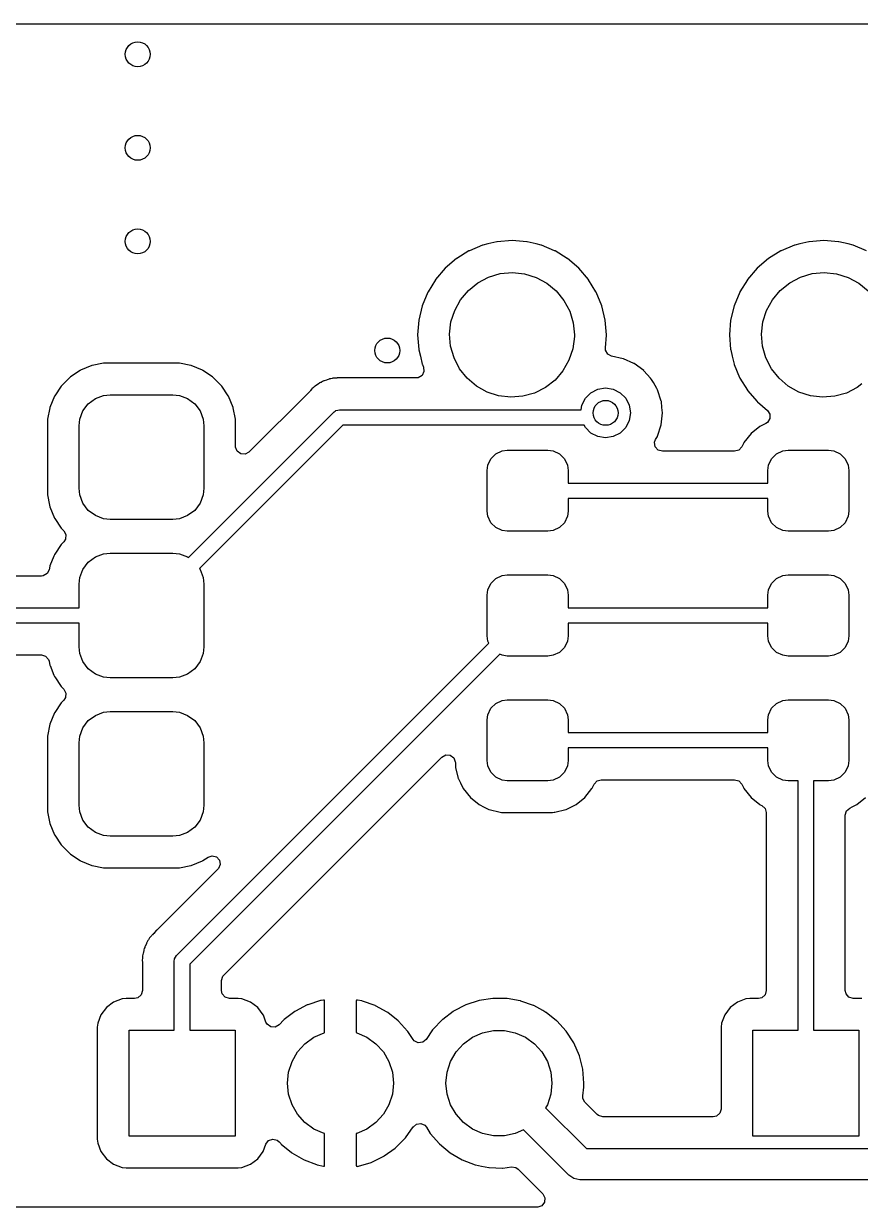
# Model space of a CAD drawing. Extents: x 7.15 to 9, y -4.74 to -4.
# Drawn here: x 7.674 to 8.202, y -4.744 to -3.996 of the extents above; entities that cross this region are included whole.
import ezdxf

# ---------------------------------------------------------------- set-up
doc = ezdxf.new("R2010")
doc.units = 0
doc.header["$MEASUREMENT"] = 0
doc.layers.add('BLACK', color=7, linetype='CONTINUOUS')

msp = doc.modelspace()

# ---------------------------------------------------------------- linework, layer by layer
at = {"layer": 'BLACK', "linetype": 'CONTINUOUS'}
for p, q in [((7.20636, -3.9964), (8.93506, -3.9964)), ((7.95507, -4.13993), (7.94743, -4.14462)), ((7.95524, -4.13983), (7.95507, -4.13993)), ((7.95542, -4.13976), (7.95524, -4.13983)), ((7.96369, -4.13633), (7.95542, -4.13976)), ((7.95542, -4.13976), (7.95542, -4.13976)), ((7.96387, -4.13626), (7.96369, -4.13633)), ((7.96369, -4.13633), (7.96369, -4.13633)), ((7.96703, -4.1355), (7.96387, -4.13626)), ((7.97277, -4.13412), (7.96703, -4.1355)), ((7.97296, -4.13407), (7.97277, -4.13412)), ((7.97277, -4.13412), (7.97277, -4.13412)), ((7.98228, -4.13334), (7.97296, -4.13407)), ((7.9916, -4.13407), (7.98228, -4.13334)), ((7.99179, -4.13412), (7.9916, -4.13407)), ((7.99754, -4.1355), (7.99179, -4.13412)), ((7.99179, -4.13412), (7.99179, -4.13412)), ((8.00069, -4.13626), (7.99754, -4.1355)), ((8.00087, -4.13633), (8.00069, -4.13626)), ((8.00915, -4.13976), (8.00087, -4.13633)), ((8.00087, -4.13633), (8.00087, -4.13633)), ((8.00933, -4.13983), (8.00915, -4.13976)), ((8.00915, -4.13976), (8.00915, -4.13976)), ((8.0095, -4.13993), (8.00933, -4.13983)), ((8.01713, -4.14462), (8.0095, -4.13993)), ((8.15192, -4.13993), (8.14428, -4.14462)), ((8.15209, -4.13983), (8.15192, -4.13993)), ((8.15227, -4.13976), (8.15209, -4.13983)), ((8.16054, -4.13633), (8.15227, -4.13976)), ((8.15227, -4.13976), (8.15227, -4.13976)), ((8.16072, -4.13626), (8.16054, -4.13633)), ((8.16054, -4.13633), (8.16054, -4.13633)), ((8.16388, -4.1355), (8.16072, -4.13626)), ((8.16963, -4.13412), (8.16388, -4.1355)), ((8.16981, -4.13407), (8.16963, -4.13412)), ((8.16963, -4.13412), (8.16963, -4.13412)), ((8.17913, -4.13334), (8.16981, -4.13407)), ((8.18845, -4.13407), (8.17913, -4.13334)), ((8.18864, -4.13412), (8.18845, -4.13407)), ((8.19439, -4.1355), (8.18864, -4.13412)), ((8.18864, -4.13412), (8.18864, -4.13412)), ((8.19754, -4.13626), (8.19439, -4.1355)), ((8.19772, -4.13633), (8.19754, -4.13626)), ((8.206, -4.13976), (8.19772, -4.13633)), ((8.19772, -4.13633), (8.19772, -4.13633)), ((7.94727, -4.14472), (7.94016, -4.15079)), ((7.94743, -4.14462), (7.94727, -4.14472)), ((7.94743, -4.14462), (7.94743, -4.14462)), ((8.0173, -4.14472), (8.01713, -4.14462)), ((8.01713, -4.14462), (8.01713, -4.14462)), ((8.02441, -4.15079), (8.0173, -4.14472)), ((8.14412, -4.14472), (8.13701, -4.15079)), ((8.14428, -4.14462), (8.14412, -4.14472)), ((8.14428, -4.14462), (8.14428, -4.14462)), ((7.94016, -4.15079), (7.93409, -4.1579)), ((7.96754, -4.15641), (7.97491, -4.15424)), ((7.97491, -4.15424), (7.98256, -4.15354)), ((7.98256, -4.15354), (7.9902, -4.15435)), ((7.9902, -4.15435), (7.99754, -4.15662)), ((8.03048, -4.1579), (8.02441, -4.15079)), ((8.13701, -4.15079), (8.13094, -4.1579)), ((8.16439, -4.15641), (8.17176, -4.15424)), ((8.17176, -4.15424), (8.17941, -4.15354)), ((8.17941, -4.15354), (8.18705, -4.15435)), ((8.18705, -4.15435), (8.19439, -4.15662)), ((7.93399, -4.15806), (7.9293, -4.1657)), ((7.93409, -4.1579), (7.93399, -4.15806)), ((7.93399, -4.15806), (7.93399, -4.15806)), ((7.95474, -4.16478), (7.96073, -4.15997)), ((7.96073, -4.15997), (7.96754, -4.15641)), ((7.99754, -4.15662), (8.0043, -4.16027)), ((8.0043, -4.16027), (8.01022, -4.16517)), ((8.03058, -4.15806), (8.03048, -4.1579)), ((8.03526, -4.1657), (8.03058, -4.15806)), ((8.03058, -4.15806), (8.03058, -4.15806)), ((8.13084, -4.15806), (8.12616, -4.1657)), ((8.13094, -4.1579), (8.13084, -4.15806)), ((8.13084, -4.15806), (8.13084, -4.15806)), ((8.15159, -4.16478), (8.15758, -4.15997)), ((8.15758, -4.15997), (8.16439, -4.15641)), ((8.19439, -4.15662), (8.20115, -4.16027)), ((8.20115, -4.16027), (8.20707, -4.16517)), ((7.9292, -4.16587), (7.92563, -4.1745)), ((7.9293, -4.1657), (7.9292, -4.16587)), ((7.9498, -4.17067), (7.95474, -4.16478)), ((8.01022, -4.16517), (8.01508, -4.17113)), ((8.03536, -4.16587), (8.03526, -4.1657)), ((8.03894, -4.1745), (8.03536, -4.16587)), ((8.12605, -4.16587), (8.12248, -4.1745)), ((8.12616, -4.1657), (8.12605, -4.16587)), ((8.14665, -4.17067), (8.15159, -4.16478)), ((7.92563, -4.1745), (7.92344, -4.18359)), ((7.94377, -4.18473), (7.9461, -4.1774)), ((7.9461, -4.1774), (7.9498, -4.17067)), ((8.01508, -4.17113), (8.01868, -4.17791)), ((8.04112, -4.18359), (8.03894, -4.1745)), ((8.12248, -4.1745), (8.12029, -4.18359)), ((8.14062, -4.18473), (8.14295, -4.1774)), ((8.14295, -4.1774), (8.14665, -4.17067)), ((7.92344, -4.18359), (7.92271, -4.19291)), ((7.94292, -4.19236), (7.94377, -4.18473)), ((8.01868, -4.17791), (8.0209, -4.18527)), ((8.04186, -4.19291), (8.04112, -4.18359)), ((8.12029, -4.18359), (8.11956, -4.19291)), ((8.13977, -4.19236), (8.14062, -4.18473)), ((7.94356, -4.20002), (7.94292, -4.19236)), ((8.0209, -4.18527), (8.02165, -4.19291)), ((8.14041, -4.20002), (8.13977, -4.19236)), ((7.92271, -4.19291), (7.92344, -4.20223)), ((7.94568, -4.20741), (7.94356, -4.20002)), ((8.02164, -4.19401), (8.02068, -4.20164)), ((8.02165, -4.19291), (8.02164, -4.19401)), ((8.04121, -4.20112), (8.04184, -4.19311)), ((8.04184, -4.19311), (8.04186, -4.19291)), ((8.11956, -4.19291), (8.12029, -4.20223)), ((8.14253, -4.20741), (8.14041, -4.20002)), ((7.92344, -4.20223), (7.92349, -4.20242)), ((7.92349, -4.20242), (7.92349, -4.20242)), ((7.92349, -4.20242), (7.92444, -4.20636)), ((7.92444, -4.20636), (7.92563, -4.21132)), ((7.94919, -4.21424), (7.94568, -4.20741)), ((8.02068, -4.20164), (8.01825, -4.20893)), ((8.04131, -4.20259), (8.04121, -4.20112)), ((8.04267, -4.20504), (8.04131, -4.20259)), ((8.04512, -4.20636), (8.04267, -4.20504)), ((8.05245, -4.20792), (8.04512, -4.20636)), ((8.12029, -4.20223), (8.12034, -4.20242)), ((8.12034, -4.20242), (8.12034, -4.20242)), ((8.12034, -4.20242), (8.12129, -4.20636)), ((8.12129, -4.20636), (8.12248, -4.21132)), ((8.14604, -4.21424), (8.14253, -4.20741)), ((7.71708, -4.21224), (7.70989, -4.21523)), ((7.71731, -4.21219), (7.71708, -4.21224)), ((7.72453, -4.21074), (7.71731, -4.21219)), ((7.71731, -4.21219), (7.71731, -4.21219)), ((7.72471, -4.2107), (7.72453, -4.21074)), ((7.72453, -4.21074), (7.72453, -4.21074)), ((7.72495, -4.21069), (7.72471, -4.2107)), ((7.7719, -4.21069), (7.72495, -4.21069)), ((7.77214, -4.2107), (7.7719, -4.21069)), ((7.77232, -4.21074), (7.77214, -4.2107)), ((7.77954, -4.21219), (7.77232, -4.21074)), ((7.77232, -4.21074), (7.77232, -4.21074)), ((7.77977, -4.21224), (7.77954, -4.21219)), ((7.77954, -4.21219), (7.77954, -4.21219)), ((7.78696, -4.21523), (7.77977, -4.21224)), ((7.92563, -4.21132), (7.9257, -4.2115)), ((7.9257, -4.2115), (7.9257, -4.2115)), ((7.9257, -4.2115), (7.92643, -4.21326)), ((7.92643, -4.21326), (7.92673, -4.21604)), ((7.95396, -4.22026), (7.94919, -4.21424)), ((8.01825, -4.20893), (8.01445, -4.21561)), ((8.05269, -4.20803), (8.05245, -4.20792)), ((8.05908, -4.21087), (8.05269, -4.20803)), ((8.05269, -4.20803), (8.05269, -4.20803)), ((8.05932, -4.21098), (8.05908, -4.21087)), ((8.05908, -4.21087), (8.05908, -4.21087)), ((8.0654, -4.2154), (8.05932, -4.21098)), ((8.12248, -4.21132), (8.12255, -4.2115)), ((8.12255, -4.2115), (8.12255, -4.2115)), ((8.12255, -4.2115), (8.12596, -4.21974)), ((8.15081, -4.22026), (8.14604, -4.21424)), ((7.70342, -4.21956), (7.69791, -4.22507)), ((7.70362, -4.21943), (7.70342, -4.21956)), ((7.70969, -4.21537), (7.70362, -4.21943)), ((7.70362, -4.21943), (7.70362, -4.21943)), ((7.70989, -4.21523), (7.70969, -4.21537)), ((7.70969, -4.21537), (7.70969, -4.21537)), ((7.78717, -4.21537), (7.78696, -4.21523)), ((7.79323, -4.21943), (7.78717, -4.21537)), ((7.78717, -4.21537), (7.78717, -4.21537)), ((7.79343, -4.21956), (7.79323, -4.21943)), ((7.79323, -4.21943), (7.79323, -4.21943)), ((7.79894, -4.22507), (7.79343, -4.21956)), ((7.86277, -4.22239), (7.86207, -4.22274)), ((7.86319, -4.22215), (7.86277, -4.22239)), ((7.86346, -4.22199), (7.86319, -4.22215)), ((7.86376, -4.2219), (7.86346, -4.22199)), ((7.86513, -4.2215), (7.86376, -4.2219)), ((7.86557, -4.22135), (7.86513, -4.2215)), ((7.8669, -4.22082), (7.86557, -4.22135)), ((7.86719, -4.22071), (7.8669, -4.22082)), ((7.8669, -4.22082), (7.8669, -4.22082)), ((7.86793, -4.22062), (7.86719, -4.22071)), ((7.86798, -4.22061), (7.86793, -4.22062)), ((7.86875, -4.22045), (7.86798, -4.22061)), ((7.86921, -4.22032), (7.86875, -4.22045)), ((7.86951, -4.22023), (7.86921, -4.22032)), ((7.86921, -4.22032), (7.86921, -4.22032)), ((7.87125, -4.22018), (7.86951, -4.22023)), ((7.87172, -4.22014), (7.87125, -4.22018)), ((7.87188, -4.22012), (7.87172, -4.22014)), ((7.87297, -4.22012), (7.87188, -4.22012)), ((7.87313, -4.22012), (7.87297, -4.22012)), ((7.8755, -4.22004), (7.87313, -4.22012)), ((7.87581, -4.22003), (7.8755, -4.22004)), ((7.8755, -4.22004), (7.8755, -4.22004)), ((7.87611, -4.2201), (7.87581, -4.22003)), ((7.87655, -4.22012), (7.87611, -4.2201)), ((7.92185, -4.22012), (7.87655, -4.22012)), ((7.92307, -4.21996), (7.92185, -4.22012)), ((7.92548, -4.21854), (7.92307, -4.21996)), ((7.92673, -4.21604), (7.92548, -4.21854)), ((7.95981, -4.22524), (7.95396, -4.22026)), ((8.00943, -4.22142), (8.00338, -4.22615)), ((8.01445, -4.21561), (8.00943, -4.22142)), ((8.06558, -4.21559), (8.0654, -4.2154)), ((8.0697, -4.22018), (8.06558, -4.21559)), ((8.06558, -4.21559), (8.06558, -4.21559)), ((8.07043, -4.22099), (8.0697, -4.22018)), ((8.07155, -4.22291), (8.07043, -4.22099)), ((8.12596, -4.21974), (8.12605, -4.21996)), ((8.12605, -4.21996), (8.12616, -4.22013)), ((8.12616, -4.22013), (8.13084, -4.22776)), ((8.15666, -4.22524), (8.15081, -4.22026)), ((7.69778, -4.22527), (7.69371, -4.23134)), ((7.69791, -4.22507), (7.69778, -4.22527)), ((7.69778, -4.22527), (7.69778, -4.22527)), ((7.79907, -4.22527), (7.79894, -4.22507)), ((7.80314, -4.23134), (7.79907, -4.22527)), ((7.79907, -4.22527), (7.79907, -4.22527)), ((7.85481, -4.22842), (7.81628, -4.26695)), ((7.85513, -4.22808), (7.85481, -4.22842)), ((7.85604, -4.22697), (7.85513, -4.22808)), ((7.85624, -4.22673), (7.85604, -4.22697)), ((7.85688, -4.22626), (7.85624, -4.22673)), ((7.85747, -4.22576), (7.85688, -4.22626)), ((7.85804, -4.2252), (7.85747, -4.22576)), ((7.85953, -4.22431), (7.85804, -4.2252)), ((7.85993, -4.22405), (7.85953, -4.22431)), ((7.86108, -4.22321), (7.85993, -4.22405)), ((7.86133, -4.22303), (7.86108, -4.22321)), ((7.86177, -4.22286), (7.86133, -4.22303)), ((7.86207, -4.22274), (7.86177, -4.22286)), ((7.96652, -4.22899), (7.95981, -4.22524)), ((7.97383, -4.23137), (7.96652, -4.22899)), ((7.99652, -4.22962), (7.98912, -4.23169)), ((8.00338, -4.22615), (7.99652, -4.22962)), ((8.0286, -4.23287), (8.03208, -4.22939)), ((8.03208, -4.22939), (8.03647, -4.22715)), ((8.03647, -4.22715), (8.04134, -4.22638)), ((8.04134, -4.22638), (8.04621, -4.22715)), ((8.04621, -4.22715), (8.0506, -4.22939)), ((8.0506, -4.22939), (8.05408, -4.23287)), ((8.07375, -4.22673), (8.07155, -4.22291)), ((8.07419, -4.2275), (8.07375, -4.22673)), ((8.07652, -4.23465), (8.07419, -4.2275)), ((8.13084, -4.22776), (8.13084, -4.22776)), ((8.13084, -4.22776), (8.13094, -4.22793)), ((8.13094, -4.22793), (8.13701, -4.23504)), ((8.16337, -4.22899), (8.15666, -4.22524)), ((8.17068, -4.23137), (8.16337, -4.22899)), ((8.19337, -4.22962), (8.18597, -4.23169)), ((8.20023, -4.22615), (8.19337, -4.22962)), ((8.20314, -4.22388), (8.20023, -4.22615)), ((7.69358, -4.23154), (7.69059, -4.23873)), ((7.69371, -4.23134), (7.69358, -4.23154)), ((7.69371, -4.23134), (7.69371, -4.23134)), ((7.71147, -4.24094), (7.71482, -4.23647)), ((7.71482, -4.23647), (7.71929, -4.23313)), ((7.71929, -4.23313), (7.72451, -4.23117)), ((7.72451, -4.23117), (7.72874, -4.23071)), ((7.72874, -4.23071), (7.76811, -4.23071)), ((7.76811, -4.23071), (7.77234, -4.23117)), ((7.77234, -4.23117), (7.77756, -4.23313)), ((7.77756, -4.23313), (7.78203, -4.23647)), ((7.78203, -4.23647), (7.78538, -4.24094)), ((7.80327, -4.23154), (7.80314, -4.23134)), ((7.80314, -4.23134), (7.80314, -4.23134)), ((7.80626, -4.23873), (7.80327, -4.23154)), ((7.98146, -4.23227), (7.97383, -4.23137)), ((7.98912, -4.23169), (7.98146, -4.23227)), ((8.02591, -4.24014), (8.02636, -4.23726)), ((8.02636, -4.23726), (8.0286, -4.23287)), ((8.05408, -4.23287), (8.05632, -4.23726)), ((8.05632, -4.23726), (8.05709, -4.24213)), ((8.07654, -4.23491), (8.07652, -4.23465)), ((8.07695, -4.23873), (8.07654, -4.23491)), ((8.07654, -4.23491), (8.07654, -4.23491)), ((8.13701, -4.23504), (8.13716, -4.23516)), ((8.13716, -4.23516), (8.13716, -4.23516)), ((8.13716, -4.23516), (8.14355, -4.24062)), ((8.17831, -4.23227), (8.17068, -4.23137)), ((8.18597, -4.23169), (8.17831, -4.23227)), ((7.69054, -4.23897), (7.68908, -4.24618)), ((7.69059, -4.23873), (7.69054, -4.23897)), ((7.69054, -4.23897), (7.69054, -4.23897)), ((7.70951, -4.24617), (7.71147, -4.24094)), ((7.77805, -4.33349), (7.86996, -4.24158)), ((7.78538, -4.24094), (7.78734, -4.24617)), ((7.80631, -4.23897), (7.80626, -4.23873)), ((7.80777, -4.24618), (7.80631, -4.23897)), ((7.80631, -4.23897), (7.80631, -4.23897)), ((7.86996, -4.24158), (7.87067, -4.24106)), ((7.87067, -4.24106), (7.87079, -4.24092)), ((7.87079, -4.24092), (7.87089, -4.24089)), ((7.87089, -4.24089), (7.8711, -4.24073)), ((7.8711, -4.24073), (7.87228, -4.24048)), ((7.87228, -4.24048), (7.87344, -4.24014)), ((7.87344, -4.24014), (8.02591, -4.24014)), ((8.05709, -4.24213), (8.05632, -4.24699)), ((8.07652, -4.2496), (8.0773, -4.24213)), ((8.0773, -4.24213), (8.07695, -4.23873)), ((8.14355, -4.24062), (8.14508, -4.24296)), ((8.14508, -4.24296), (8.1451, -4.24576)), ((7.68905, -4.24636), (7.68904, -4.2466)), ((7.68904, -4.2466), (7.68904, -4.29356)), ((7.68908, -4.24618), (7.68905, -4.24636)), ((7.70906, -4.25039), (7.70951, -4.24617)), ((7.70906, -4.28976), (7.70906, -4.25039)), ((7.87548, -4.24998), (7.78501, -4.34045)), ((7.78734, -4.24617), (7.7878, -4.25039)), ((7.7878, -4.25039), (7.7878, -4.28976)), ((7.8078, -4.24636), (7.80777, -4.24618)), ((7.80781, -4.2466), (7.8078, -4.24636)), ((7.80781, -4.26344), (7.80781, -4.2466)), ((8.02788, -4.24998), (7.87548, -4.24998)), ((8.0286, -4.25138), (8.02788, -4.24998)), ((8.03208, -4.25487), (8.0286, -4.25138)), ((8.05408, -4.25138), (8.0506, -4.25487)), ((8.05632, -4.24699), (8.05408, -4.25138)), ((8.07419, -4.25675), (8.07652, -4.2496)), ((8.13871, -4.25074), (8.13316, -4.2552)), ((8.14253, -4.24884), (8.13871, -4.25074)), ((8.1436, -4.24812), (8.14253, -4.24884)), ((8.1451, -4.24576), (8.1436, -4.24812)), ((8.03647, -4.2571), (8.03208, -4.25487)), ((8.04134, -4.25787), (8.03647, -4.2571)), ((8.04621, -4.2571), (8.04134, -4.25787)), ((8.0506, -4.25487), (8.04621, -4.2571)), ((8.07231, -4.26073), (8.07292, -4.25896)), ((8.07292, -4.25896), (8.07406, -4.25698)), ((8.07406, -4.25698), (8.07419, -4.25675)), ((8.07406, -4.25698), (8.07406, -4.25698)), ((8.13316, -4.2552), (8.12869, -4.26076)), ((7.80783, -4.2638), (7.80781, -4.26344)), ((7.8088, -4.26641), (7.80783, -4.2638)), ((7.81104, -4.26809), (7.8088, -4.26641)), ((7.81628, -4.26695), (7.81383, -4.26829)), ((7.97199, -4.26806), (7.97602, -4.26618)), ((7.97602, -4.26618), (7.97933, -4.26575)), ((7.97933, -4.26575), (8.00492, -4.26575)), ((8.00492, -4.26575), (8.00823, -4.26618)), ((8.00823, -4.26618), (8.01226, -4.26806)), ((8.07271, -4.2635), (8.07231, -4.26073)), ((8.07454, -4.26561), (8.07271, -4.2635)), ((8.07722, -4.2664), (8.07454, -4.26561)), ((8.12281, -4.2664), (8.07722, -4.2664)), ((8.12536, -4.26569), (8.12281, -4.2664)), ((8.12726, -4.26364), (8.12536, -4.26569)), ((8.12857, -4.261), (8.12726, -4.26364)), ((8.12869, -4.26076), (8.12857, -4.261)), ((8.12857, -4.261), (8.12857, -4.261)), ((8.14916, -4.26806), (8.15318, -4.26618)), ((8.15318, -4.26618), (8.1565, -4.26575)), ((8.1565, -4.26575), (8.18209, -4.26575)), ((8.18209, -4.26575), (8.1854, -4.26618)), ((8.1854, -4.26618), (8.18943, -4.26806)), ((7.81383, -4.26829), (7.81104, -4.26809)), ((7.96697, -4.27523), (7.96885, -4.2712)), ((7.96885, -4.2712), (7.97199, -4.26806)), ((8.01226, -4.26806), (8.0154, -4.2712)), ((8.0154, -4.2712), (8.01728, -4.27523)), ((8.14414, -4.27523), (8.14601, -4.2712)), ((8.14601, -4.2712), (8.14916, -4.26806)), ((8.18943, -4.26806), (8.19257, -4.2712)), ((8.19257, -4.2712), (8.19445, -4.27523)), ((7.96654, -4.27854), (7.96697, -4.27523)), ((7.96654, -4.30413), (7.96654, -4.27854)), ((8.01728, -4.27523), (8.01772, -4.27854)), ((8.01772, -4.27854), (8.01772, -4.28642)), ((8.1437, -4.27854), (8.14414, -4.27523)), ((8.1437, -4.28642), (8.1437, -4.27854)), ((8.19445, -4.27523), (8.19488, -4.27854)), ((8.19488, -4.27854), (8.19488, -4.30413)), ((7.70951, -4.29399), (7.70906, -4.28976)), ((7.7878, -4.28976), (7.78734, -4.29399)), ((8.01772, -4.28642), (8.1437, -4.28642)), ((7.68904, -4.29356), (7.68905, -4.2938)), ((7.68905, -4.2938), (7.68908, -4.29398)), ((7.68908, -4.29398), (7.68908, -4.29398)), ((7.68908, -4.29398), (7.69039, -4.30045)), ((7.71147, -4.29922), (7.70951, -4.29399)), ((7.78734, -4.29399), (7.78538, -4.29922)), ((8.1437, -4.29626), (8.01772, -4.29626)), ((8.01772, -4.29626), (8.01772, -4.30413)), ((8.1437, -4.30413), (8.1437, -4.29626)), ((7.69039, -4.30045), (7.69059, -4.30143)), ((7.69059, -4.30143), (7.69358, -4.30862)), ((7.71482, -4.30368), (7.71147, -4.29922)), ((7.71929, -4.30703), (7.71482, -4.30368)), ((7.78203, -4.30368), (7.77756, -4.30703)), ((7.78538, -4.29922), (7.78203, -4.30368)), ((7.96697, -4.30745), (7.96654, -4.30413)), ((8.01772, -4.30413), (8.01728, -4.30745)), ((8.14414, -4.30745), (8.1437, -4.30413)), ((8.19488, -4.30413), (8.19445, -4.30745)), ((7.69358, -4.30862), (7.69371, -4.30882)), ((7.69371, -4.30882), (7.69371, -4.30882)), ((7.69371, -4.30882), (7.69778, -4.31489)), ((7.72451, -4.30899), (7.71929, -4.30703)), ((7.72874, -4.30945), (7.72451, -4.30899)), ((7.76811, -4.30945), (7.72874, -4.30945)), ((7.77234, -4.30899), (7.76811, -4.30945)), ((7.77756, -4.30703), (7.77234, -4.30899)), ((7.96885, -4.31147), (7.96697, -4.30745)), ((7.97199, -4.31462), (7.96885, -4.31147)), ((8.0154, -4.31147), (8.01226, -4.31462)), ((8.01728, -4.30745), (8.0154, -4.31147)), ((8.14601, -4.31147), (8.14414, -4.30745)), ((8.14916, -4.31462), (8.14601, -4.31147)), ((8.19257, -4.31147), (8.18943, -4.31462)), ((8.19445, -4.30745), (8.19257, -4.31147)), ((7.69778, -4.31489), (7.69778, -4.31489)), ((7.69778, -4.31489), (7.69791, -4.31509)), ((7.69791, -4.31509), (7.69939, -4.31657)), ((7.69939, -4.31657), (7.70073, -4.31902)), ((7.70073, -4.31902), (7.70053, -4.32181)), ((7.97602, -4.31649), (7.97199, -4.31462)), ((7.97933, -4.31693), (7.97602, -4.31649)), ((8.00492, -4.31693), (7.97933, -4.31693)), ((8.00823, -4.31649), (8.00492, -4.31693)), ((8.01226, -4.31462), (8.00823, -4.31649)), ((8.15318, -4.31649), (8.14916, -4.31462)), ((8.1565, -4.31693), (8.15318, -4.31649)), ((8.18209, -4.31693), (8.1565, -4.31693)), ((8.1854, -4.31649), (8.18209, -4.31693)), ((8.18943, -4.31462), (8.1854, -4.31649)), ((7.69778, -4.32527), (7.69371, -4.33134)), ((7.69791, -4.32507), (7.69778, -4.32527)), ((7.69778, -4.32527), (7.69778, -4.32527)), ((7.69939, -4.32359), (7.69791, -4.32507)), ((7.70053, -4.32181), (7.69939, -4.32359)), ((7.69309, -4.33271), (7.69059, -4.33873)), ((7.69349, -4.33176), (7.69309, -4.33271)), ((7.69358, -4.33154), (7.69349, -4.33176)), ((7.69371, -4.33134), (7.69358, -4.33154)), ((7.69371, -4.33134), (7.69371, -4.33134)), ((7.71482, -4.33647), (7.71929, -4.33313)), ((7.71929, -4.33313), (7.72451, -4.33117)), ((7.72451, -4.33117), (7.72874, -4.33071)), ((7.72874, -4.33071), (7.76811, -4.33071)), ((7.76811, -4.33071), (7.77234, -4.33117)), ((7.77234, -4.33117), (7.77756, -4.33313)), ((7.77756, -4.33313), (7.77805, -4.33349)), ((7.6901, -4.34116), (7.68879, -4.34363)), ((7.69054, -4.33897), (7.6901, -4.34116)), ((7.69059, -4.33873), (7.69054, -4.33897)), ((7.69054, -4.33897), (7.69054, -4.33897)), ((7.70951, -4.34617), (7.71147, -4.34094)), ((7.71147, -4.34094), (7.71482, -4.33647)), ((7.78501, -4.34045), (7.78538, -4.34094)), ((7.78538, -4.34094), (7.78734, -4.34617)), ((7.68523, -4.34514), (7.51162, -4.34514)), ((7.68636, -4.34501), (7.68523, -4.34514)), ((7.68879, -4.34363), (7.68636, -4.34501)), ((7.70906, -4.35039), (7.70951, -4.34617)), ((7.78734, -4.34617), (7.7878, -4.35039)), ((7.96885, -4.34994), (7.97199, -4.3468)), ((7.97199, -4.3468), (7.97602, -4.34492)), ((7.97602, -4.34492), (7.97933, -4.34449)), ((7.97933, -4.34449), (8.00492, -4.34449)), ((8.00492, -4.34449), (8.00823, -4.34492)), ((8.00823, -4.34492), (8.01226, -4.3468)), ((8.01226, -4.3468), (8.0154, -4.34994)), ((8.14601, -4.34994), (8.14916, -4.3468)), ((8.14916, -4.3468), (8.15318, -4.34492)), ((8.15318, -4.34492), (8.1565, -4.34449)), ((8.1565, -4.34449), (8.18209, -4.34449)), ((8.18209, -4.34449), (8.1854, -4.34492)), ((8.1854, -4.34492), (8.18943, -4.3468)), ((8.18943, -4.3468), (8.19257, -4.34994)), ((7.70906, -4.36516), (7.70906, -4.35039)), ((7.7878, -4.35039), (7.7878, -4.38976)), ((7.96654, -4.35728), (7.96697, -4.35397)), ((7.96697, -4.35397), (7.96885, -4.34994)), ((8.0154, -4.34994), (8.01728, -4.35397)), ((8.01728, -4.35397), (8.01772, -4.35728)), ((8.1437, -4.35728), (8.14414, -4.35397)), ((8.14414, -4.35397), (8.14601, -4.34994)), ((8.19257, -4.34994), (8.19445, -4.35397)), ((8.19445, -4.35397), (8.19488, -4.35728)), ((7.96654, -4.38287), (7.96654, -4.35728)), ((8.01772, -4.35728), (8.01772, -4.36516)), ((8.1437, -4.36516), (8.1437, -4.35728)), ((8.19488, -4.35728), (8.19488, -4.38287)), ((7.4878, -4.36516), (7.70906, -4.36516)), ((8.01772, -4.36516), (8.1437, -4.36516)), ((7.70906, -4.375), (7.4878, -4.375)), ((7.70906, -4.38976), (7.70906, -4.375)), ((8.1437, -4.375), (8.01772, -4.375)), ((8.01772, -4.375), (8.01772, -4.38287)), ((8.1437, -4.38287), (8.1437, -4.375)), ((7.96697, -4.38619), (7.96654, -4.38287)), ((7.96764, -4.38761), (7.96697, -4.38619)), ((8.01728, -4.38619), (8.0154, -4.39021)), ((8.01772, -4.38287), (8.01728, -4.38619)), ((8.14414, -4.38619), (8.1437, -4.38287)), ((8.14601, -4.39021), (8.14414, -4.38619)), ((8.19445, -4.38619), (8.19257, -4.39021)), ((8.19488, -4.38287), (8.19445, -4.38619)), ((7.70951, -4.39399), (7.70906, -4.38976)), ((7.71147, -4.39922), (7.70951, -4.39399)), ((7.77054, -4.58471), (7.96764, -4.38761)), ((7.78734, -4.39399), (7.78538, -4.39922)), ((7.7878, -4.38976), (7.78734, -4.39399)), ((8.01226, -4.39336), (8.00823, -4.39523)), ((8.0154, -4.39021), (8.01226, -4.39336)), ((8.14916, -4.39336), (8.14601, -4.39021)), ((8.15318, -4.39523), (8.14916, -4.39336)), ((8.18943, -4.39336), (8.1854, -4.39523)), ((8.19257, -4.39021), (8.18943, -4.39336)), ((7.51162, -4.39502), (7.68523, -4.39502)), ((7.68523, -4.39502), (7.68792, -4.39581)), ((7.68792, -4.39581), (7.68975, -4.39792)), ((7.68975, -4.39792), (7.6901, -4.399)), ((7.6901, -4.399), (7.69038, -4.40042)), ((7.69038, -4.40042), (7.69059, -4.40143)), ((7.69059, -4.40143), (7.69068, -4.40165)), ((7.69068, -4.40165), (7.6932, -4.40772)), ((7.71482, -4.40368), (7.71147, -4.39922)), ((7.9746, -4.39457), (7.77894, -4.59023)), ((7.78538, -4.39922), (7.78203, -4.40368)), ((7.97602, -4.39523), (7.9746, -4.39457)), ((7.97933, -4.39567), (7.97602, -4.39523)), ((8.00492, -4.39567), (7.97933, -4.39567)), ((8.00823, -4.39523), (8.00492, -4.39567)), ((8.1565, -4.39567), (8.15318, -4.39523)), ((8.18209, -4.39567), (8.1565, -4.39567)), ((8.1854, -4.39523), (8.18209, -4.39567)), ((7.6932, -4.40772), (7.69358, -4.40862)), ((7.69358, -4.40862), (7.69371, -4.40882)), ((7.69371, -4.40882), (7.69371, -4.40882)), ((7.69371, -4.40882), (7.69778, -4.41489)), ((7.71929, -4.40703), (7.71482, -4.40368)), ((7.72451, -4.40899), (7.71929, -4.40703)), ((7.72874, -4.40945), (7.72451, -4.40899)), ((7.77234, -4.40899), (7.76811, -4.40945)), ((7.77756, -4.40703), (7.77234, -4.40899)), ((7.78203, -4.40368), (7.77756, -4.40703)), ((7.69778, -4.41489), (7.69778, -4.41489)), ((7.69778, -4.41489), (7.69791, -4.41509)), ((7.69791, -4.41509), (7.69939, -4.41657)), ((7.69939, -4.41657), (7.70073, -4.41902)), ((7.76811, -4.40945), (7.72874, -4.40945)), ((7.69939, -4.42359), (7.69791, -4.42507)), ((7.70053, -4.42181), (7.69939, -4.42359)), ((7.70073, -4.41902), (7.70053, -4.42181)), ((7.97199, -4.42554), (7.97602, -4.42366)), ((7.97602, -4.42366), (7.97933, -4.42323)), ((7.97933, -4.42323), (8.00492, -4.42323)), ((8.00492, -4.42323), (8.00823, -4.42366)), ((8.00823, -4.42366), (8.01226, -4.42554)), ((8.14916, -4.42554), (8.15318, -4.42366)), ((8.15318, -4.42366), (8.1565, -4.42323)), ((8.1565, -4.42323), (8.18209, -4.42323)), ((8.18209, -4.42323), (8.1854, -4.42366)), ((8.1854, -4.42366), (8.18943, -4.42554)), ((7.69358, -4.43154), (7.69059, -4.43873)), ((7.69371, -4.43134), (7.69358, -4.43154)), ((7.69778, -4.42527), (7.69371, -4.43134)), ((7.69371, -4.43134), (7.69371, -4.43134)), ((7.69791, -4.42507), (7.69778, -4.42527)), ((7.69778, -4.42527), (7.69778, -4.42527)), ((7.71929, -4.43313), (7.72451, -4.43117)), ((7.72451, -4.43117), (7.72874, -4.43071)), ((7.72874, -4.43071), (7.76811, -4.43071)), ((7.76811, -4.43071), (7.77234, -4.43117)), ((7.77234, -4.43117), (7.77756, -4.43313)), ((7.96697, -4.43271), (7.96885, -4.42868)), ((7.96885, -4.42868), (7.97199, -4.42554)), ((8.01226, -4.42554), (8.0154, -4.42868)), ((8.0154, -4.42868), (8.01728, -4.43271)), ((8.14414, -4.43271), (8.14601, -4.42868)), ((8.14601, -4.42868), (8.14916, -4.42554)), ((8.18943, -4.42554), (8.19257, -4.42868)), ((8.19257, -4.42868), (8.19445, -4.43271)), ((7.69059, -4.43873), (7.68905, -4.44636)), ((7.71147, -4.44094), (7.71482, -4.43647)), ((7.71482, -4.43647), (7.71929, -4.43313)), ((7.77756, -4.43313), (7.78203, -4.43647)), ((7.78203, -4.43647), (7.78538, -4.44094)), ((7.96654, -4.43602), (7.96697, -4.43271)), ((7.96654, -4.46161), (7.96654, -4.43602)), ((8.01728, -4.43271), (8.01772, -4.43602)), ((8.01772, -4.43602), (8.01772, -4.4439)), ((8.1437, -4.43602), (8.14414, -4.43271)), ((8.1437, -4.4439), (8.1437, -4.43602)), ((8.19445, -4.43271), (8.19488, -4.43602)), ((8.19488, -4.43602), (8.19488, -4.46161)), ((7.68905, -4.44636), (7.68904, -4.4466)), ((7.68904, -4.4466), (7.68904, -4.49356)), ((7.70906, -4.45039), (7.70951, -4.44617)), ((7.70951, -4.44617), (7.71147, -4.44094)), ((7.78538, -4.44094), (7.78734, -4.44617)), ((7.78734, -4.44617), (7.7878, -4.45039)), ((8.01772, -4.4439), (8.1437, -4.4439)), ((7.70906, -4.48976), (7.70906, -4.45039)), ((7.7878, -4.45039), (7.7878, -4.48976)), ((8.1437, -4.45374), (8.01772, -4.45374)), ((8.01772, -4.45374), (8.01772, -4.46161)), ((8.1437, -4.46161), (8.1437, -4.45374)), ((7.80041, -4.59707), (7.93805, -4.45943)), ((7.93805, -4.45943), (7.9405, -4.45809)), ((7.9405, -4.45809), (7.94329, -4.45829)), ((7.94329, -4.45829), (7.94553, -4.45996)), ((7.94553, -4.45996), (7.9465, -4.46258)), ((7.96697, -4.46493), (7.96654, -4.46161)), ((8.01772, -4.46161), (8.01728, -4.46493)), ((8.14414, -4.46493), (8.1437, -4.46161)), ((8.19488, -4.46161), (8.19445, -4.46493)), ((7.9465, -4.46258), (7.94652, -4.46294)), ((7.94652, -4.46294), (7.94652, -4.46445)), ((7.94652, -4.46445), (7.94663, -4.46609)), ((7.94663, -4.46609), (7.94835, -4.47301)), ((7.96885, -4.46895), (7.96697, -4.46493)), ((7.97199, -4.4721), (7.96885, -4.46895)), ((8.0154, -4.46895), (8.01226, -4.4721)), ((8.01728, -4.46493), (8.0154, -4.46895)), ((8.14601, -4.46895), (8.14414, -4.46493)), ((8.14916, -4.4721), (8.14601, -4.46895)), ((8.19257, -4.46895), (8.18943, -4.4721)), ((8.19445, -4.46493), (8.19257, -4.46895)), ((7.94835, -4.47301), (7.94847, -4.47325)), ((7.94847, -4.47325), (7.94847, -4.47325)), ((7.94847, -4.47325), (7.94968, -4.47569)), ((7.94968, -4.47569), (7.95152, -4.4794)), ((7.97602, -4.47397), (7.97199, -4.4721)), ((7.97933, -4.47441), (7.97602, -4.47397)), ((8.00492, -4.47441), (7.97933, -4.47441)), ((8.00823, -4.47397), (8.00492, -4.47441)), ((8.01226, -4.4721), (8.00823, -4.47397)), ((8.03285, -4.47916), (8.03416, -4.47651)), ((8.03416, -4.47651), (8.03606, -4.47446)), ((8.03606, -4.47446), (8.0386, -4.47376)), ((8.0386, -4.47376), (8.12281, -4.47376)), ((8.12281, -4.47376), (8.1255, -4.47455)), ((8.1255, -4.47455), (8.12726, -4.47651)), ((8.12726, -4.47651), (8.12857, -4.47916)), ((8.15318, -4.47397), (8.14916, -4.4721)), ((8.1565, -4.47441), (8.15318, -4.47397)), ((8.1628, -4.47441), (8.1565, -4.47441)), ((8.1628, -4.63189), (8.1628, -4.47441)), ((8.18209, -4.47441), (8.17264, -4.47441)), ((8.17264, -4.47441), (8.17264, -4.63189)), ((8.1854, -4.47397), (8.18209, -4.47441)), ((8.18943, -4.4721), (8.1854, -4.47397)), ((7.95152, -4.4794), (7.95599, -4.48495)), ((8.02826, -4.48495), (8.03273, -4.4794)), ((8.03273, -4.4794), (8.03285, -4.47916)), ((8.03285, -4.47916), (8.03285, -4.47916)), ((8.12857, -4.47916), (8.12857, -4.47916)), ((8.12857, -4.47916), (8.12869, -4.4794)), ((8.12869, -4.4794), (8.13316, -4.48495)), ((7.70951, -4.49399), (7.70906, -4.48976)), ((7.7878, -4.48976), (7.78734, -4.49399)), ((7.95599, -4.48495), (7.96155, -4.48942)), ((7.96155, -4.48942), (7.96474, -4.49101)), ((7.96474, -4.49101), (7.96769, -4.49247)), ((8.01656, -4.49247), (8.01951, -4.49101)), ((8.01951, -4.49101), (8.02271, -4.48942)), ((8.02271, -4.48942), (8.02826, -4.48495)), ((8.13316, -4.48495), (8.13871, -4.48942)), ((8.13871, -4.48942), (8.13895, -4.48954)), ((8.13895, -4.48954), (8.13895, -4.48954)), ((8.13895, -4.48954), (8.14002, -4.49007)), ((8.14002, -4.49007), (8.14207, -4.49197)), ((8.19541, -4.49164), (8.19707, -4.49081)), ((8.19707, -4.49081), (8.19987, -4.48942)), ((8.19987, -4.48942), (8.20543, -4.48495)), ((7.68904, -4.49356), (7.68905, -4.4938)), ((7.68905, -4.4938), (7.68908, -4.49398)), ((7.68908, -4.49398), (7.68908, -4.49398)), ((7.68908, -4.49398), (7.68951, -4.49608)), ((7.68951, -4.49608), (7.69059, -4.50143)), ((7.71147, -4.49922), (7.70951, -4.49399)), ((7.78734, -4.49399), (7.78538, -4.49922)), ((7.96769, -4.49247), (7.96769, -4.49247)), ((7.96769, -4.49247), (7.96793, -4.49259)), ((7.96793, -4.49259), (7.97485, -4.49432)), ((7.97485, -4.49432), (7.97566, -4.49437)), ((7.97566, -4.49437), (7.97641, -4.49442)), ((7.97641, -4.49442), (7.97641, -4.49442)), ((7.97641, -4.49442), (7.97649, -4.49443)), ((7.97649, -4.49443), (7.99212, -4.49443)), ((7.99212, -4.49443), (8.00776, -4.49443)), ((8.00776, -4.49443), (8.00898, -4.49435)), ((8.00898, -4.49435), (8.00918, -4.49433)), ((8.00918, -4.49433), (8.0094, -4.49432)), ((8.00918, -4.49433), (8.00918, -4.49433)), ((8.0094, -4.49432), (8.01632, -4.49259)), ((8.01632, -4.49259), (8.01656, -4.49247)), ((8.01656, -4.49247), (8.01656, -4.49247)), ((8.14207, -4.49197), (8.14278, -4.49452)), ((8.14278, -4.49452), (8.14278, -4.60691)), ((8.19266, -4.49608), (8.19344, -4.4934)), ((8.19266, -4.60691), (8.19266, -4.49608)), ((8.19344, -4.4934), (8.19541, -4.49164)), ((7.69059, -4.50143), (7.69358, -4.50862)), ((7.71482, -4.50368), (7.71147, -4.49922)), ((7.71929, -4.50703), (7.71482, -4.50368)), ((7.78203, -4.50368), (7.77756, -4.50703)), ((7.78538, -4.49922), (7.78203, -4.50368)), ((7.69358, -4.50862), (7.69371, -4.50882)), ((7.69371, -4.50882), (7.69371, -4.50882)), ((7.69371, -4.50882), (7.69778, -4.51489)), ((7.72451, -4.50899), (7.71929, -4.50703)), ((7.72874, -4.50945), (7.72451, -4.50899)), ((7.76811, -4.50945), (7.72874, -4.50945)), ((7.77234, -4.50899), (7.76811, -4.50945)), ((7.77756, -4.50703), (7.77234, -4.50899)), ((7.69778, -4.51489), (7.69778, -4.51489)), ((7.69778, -4.51489), (7.69791, -4.51509)), ((7.69791, -4.51509), (7.70342, -4.52059)), ((7.70342, -4.52059), (7.70362, -4.52073)), ((7.70362, -4.52073), (7.70362, -4.52073)), ((7.70362, -4.52073), (7.70969, -4.52479)), ((7.70969, -4.52479), (7.70969, -4.52479)), ((7.70969, -4.52479), (7.70989, -4.52492)), ((7.70989, -4.52492), (7.71708, -4.52792)), ((7.71708, -4.52792), (7.71731, -4.52797)), ((7.71731, -4.52797), (7.71731, -4.52797)), ((7.71731, -4.52797), (7.72453, -4.52942)), ((7.77232, -4.52942), (7.77954, -4.52797)), ((7.77954, -4.52797), (7.77977, -4.52792)), ((7.77954, -4.52797), (7.77954, -4.52797)), ((7.77977, -4.52792), (7.78696, -4.52492)), ((7.78696, -4.52492), (7.78717, -4.52479)), ((7.78717, -4.52479), (7.79043, -4.5226)), ((7.78717, -4.52479), (7.78717, -4.52479)), ((7.79043, -4.5226), (7.7931, -4.52176)), ((7.7931, -4.52176), (7.7958, -4.5225)), ((7.7958, -4.5225), (7.79767, -4.52458)), ((7.79812, -4.52734), (7.797, -4.5299)), ((7.79767, -4.52458), (7.79812, -4.52734)), ((7.72453, -4.52942), (7.72471, -4.52946)), ((7.72471, -4.52946), (7.72495, -4.52947)), ((7.72495, -4.52947), (7.7719, -4.52947)), ((7.7967, -4.53023), (7.75857, -4.56836)), ((7.7719, -4.52947), (7.77214, -4.52946)), ((7.77214, -4.52946), (7.77232, -4.52942)), ((7.797, -4.5299), (7.7967, -4.53023)), ((7.75353, -4.57369), (7.75329, -4.57411)), ((7.75368, -4.57341), (7.75353, -4.57369)), ((7.75353, -4.57369), (7.75353, -4.57369)), ((7.75487, -4.57214), (7.75368, -4.57341)), ((7.75517, -4.57179), (7.75487, -4.57214)), ((7.75527, -4.57166), (7.75517, -4.57179)), ((7.75605, -4.57089), (7.75527, -4.57166)), ((7.75616, -4.57077), (7.75605, -4.57089)), ((7.75778, -4.56905), (7.75616, -4.57077)), ((7.75799, -4.56882), (7.75778, -4.56905)), ((7.75825, -4.56866), (7.75799, -4.56882)), ((7.75857, -4.56836), (7.75825, -4.56866)), ((7.74987, -4.58118), (7.74983, -4.58148)), ((7.75019, -4.58044), (7.74987, -4.58118)), ((7.75044, -4.57971), (7.75019, -4.58044)), ((7.75056, -4.57924), (7.75044, -4.57971)), ((7.75064, -4.57893), (7.75056, -4.57924)), ((7.75056, -4.57924), (7.75056, -4.57924)), ((7.75148, -4.57741), (7.75064, -4.57893)), ((7.75169, -4.57699), (7.75148, -4.57741)), ((7.75225, -4.57568), (7.75169, -4.57699)), ((7.75238, -4.57539), (7.75225, -4.57568)), ((7.75225, -4.57568), (7.75225, -4.57568)), ((7.75287, -4.57476), (7.75238, -4.57539)), ((7.75329, -4.57411), (7.75287, -4.57476)), ((7.74901, -4.58661), (7.74889, -4.5874)), ((7.74889, -4.5874), (7.74892, -4.58771)), ((7.74892, -4.58771), (7.74905, -4.58913)), ((7.74907, -4.58584), (7.74901, -4.58661)), ((7.74951, -4.58335), (7.74907, -4.58504)), ((7.74907, -4.58504), (7.74907, -4.58584)), ((7.7496, -4.58289), (7.74951, -4.58335)), ((7.74983, -4.58148), (7.7496, -4.58289)), ((7.74983, -4.58148), (7.74983, -4.58148)), ((7.76909, -4.58819), (7.76922, -4.58732)), ((7.76909, -4.63189), (7.76909, -4.58819)), ((7.76921, -4.58714), (7.76926, -4.58704)), ((7.76922, -4.58732), (7.76921, -4.58714)), ((7.76926, -4.58704), (7.7693, -4.58679)), ((7.7693, -4.58679), (7.76995, -4.58577)), ((7.76995, -4.58577), (7.77054, -4.58471)), ((7.74905, -4.58913), (7.74907, -4.5896)), ((7.74907, -4.5896), (7.74907, -4.60691)), ((7.77894, -4.59023), (7.77894, -4.63189)), ((7.79896, -4.60057), (7.79974, -4.59789)), ((7.79896, -4.60691), (7.79896, -4.60057)), ((7.79974, -4.59789), (7.80041, -4.59707)), ((7.74829, -4.60959), (7.74617, -4.61142)), ((7.74907, -4.60691), (7.74829, -4.60959)), ((7.7994, -4.60897), (7.79896, -4.60691)), ((7.80124, -4.61108), (7.7994, -4.60897)), ((7.80392, -4.61187), (7.80124, -4.61108)), ((8.14199, -4.60959), (8.13988, -4.61142)), ((8.14278, -4.60691), (8.14199, -4.60959)), ((8.19311, -4.60897), (8.19266, -4.60691)), ((8.19494, -4.61108), (8.19311, -4.60897)), ((8.19762, -4.61187), (8.19494, -4.61108)), ((7.72625, -4.61759), (7.72281, -4.62218)), ((7.73084, -4.61415), (7.72625, -4.61759)), ((7.73621, -4.61214), (7.73084, -4.61415)), ((7.73866, -4.61187), (7.73621, -4.61214)), ((7.74411, -4.61187), (7.73866, -4.61187)), ((7.74617, -4.61142), (7.74411, -4.61187)), ((7.80938, -4.61187), (7.80392, -4.61187)), ((7.81182, -4.61214), (7.80938, -4.61187)), ((7.81719, -4.61415), (7.81182, -4.61214)), ((7.82178, -4.61759), (7.81719, -4.61415)), ((7.82522, -4.62218), (7.82178, -4.61759)), ((7.85305, -4.61599), (7.84561, -4.61986)), ((7.85342, -4.61584), (7.85305, -4.61599)), ((7.86139, -4.61323), (7.85342, -4.61584)), ((7.86178, -4.61314), (7.86139, -4.61323)), ((7.8633, -4.6129), (7.86178, -4.61314)), ((7.86386, -4.61298), (7.8633, -4.6129)), ((7.86402, -4.61351), (7.86386, -4.61298)), ((7.86402, -4.63346), (7.86402, -4.61351)), ((7.88419, -4.61301), (7.88402, -4.61358)), ((7.88402, -4.61358), (7.88402, -4.63346)), ((7.88472, -4.61295), (7.88419, -4.61301)), ((7.88752, -4.61345), (7.88472, -4.61295)), ((7.88791, -4.61355), (7.88752, -4.61345)), ((7.89582, -4.61635), (7.88791, -4.61355)), ((7.89619, -4.61652), (7.89582, -4.61635)), ((7.90353, -4.62057), (7.89619, -4.61652)), ((7.95322, -4.61588), (7.94542, -4.61994)), ((7.96158, -4.61315), (7.95322, -4.61588)), ((7.97027, -4.61182), (7.96158, -4.61315)), ((7.97048, -4.61182), (7.97027, -4.61182)), ((7.97616, -4.61189), (7.97048, -4.61182)), ((7.97048, -4.61182), (7.97048, -4.61182)), ((7.97907, -4.61192), (7.97616, -4.61189)), ((7.97927, -4.61196), (7.97907, -4.61192)), ((7.98752, -4.61343), (7.97927, -4.61196)), ((7.97927, -4.61196), (7.97927, -4.61196)), ((7.98772, -4.61347), (7.98752, -4.61343)), ((7.98752, -4.61343), (7.98752, -4.61343)), ((7.98792, -4.61354), (7.98772, -4.61347)), ((7.99582, -4.61634), (7.98792, -4.61354)), ((7.98792, -4.61354), (7.98792, -4.61354)), ((7.99602, -4.6164), (7.99582, -4.61634)), ((7.99582, -4.61634), (7.99582, -4.61634)), ((8.00166, -4.61952), (7.99602, -4.6164)), ((8.11995, -4.61759), (8.11651, -4.62218)), ((8.12454, -4.61415), (8.11995, -4.61759)), ((8.12991, -4.61214), (8.12454, -4.61415)), ((8.13236, -4.61187), (8.12991, -4.61214)), ((8.13781, -4.61187), (8.13236, -4.61187)), ((8.13988, -4.61142), (8.13781, -4.61187)), ((8.20308, -4.61187), (8.19762, -4.61187)), ((7.72281, -4.62218), (7.7208, -4.62755)), ((7.82535, -4.62251), (7.82522, -4.62218)), ((7.82698, -4.62688), (7.82535, -4.62251)), ((7.83826, -4.62538), (7.83522, -4.62857)), ((7.83856, -4.62511), (7.83826, -4.62538)), ((7.84527, -4.62008), (7.83856, -4.62511)), ((7.84561, -4.61986), (7.84527, -4.62008)), ((7.90386, -4.6208), (7.90353, -4.62057)), ((7.91044, -4.62599), (7.90386, -4.6208)), ((7.91074, -4.62627), (7.91044, -4.62599)), ((7.93838, -4.62522), (7.93231, -4.63158)), ((7.93855, -4.6251), (7.93838, -4.62522)), ((7.94525, -4.62006), (7.93855, -4.6251)), ((7.94542, -4.61994), (7.94525, -4.62006)), ((7.94525, -4.62006), (7.94525, -4.62006)), ((8.00228, -4.61986), (8.00166, -4.61952)), ((8.00371, -4.62065), (8.00228, -4.61986)), ((8.00387, -4.62078), (8.00371, -4.62065)), ((8.01046, -4.62598), (8.00387, -4.62078)), ((8.00387, -4.62078), (8.00387, -4.62078)), ((8.01062, -4.6261), (8.01046, -4.62598)), ((8.01046, -4.62598), (8.01046, -4.62598)), ((8.01654, -4.63261), (8.01062, -4.6261)), ((8.11651, -4.62218), (8.1145, -4.62755)), ((7.7208, -4.62755), (7.72053, -4.62999)), ((7.72053, -4.62999), (7.72053, -4.70071)), ((7.74055, -4.69882), (7.74055, -4.63189)), ((7.74055, -4.63189), (7.76909, -4.63189)), ((7.77894, -4.63189), (7.80748, -4.63189)), ((7.80748, -4.63189), (7.80748, -4.69882)), ((7.82773, -4.6282), (7.82698, -4.62688)), ((7.83, -4.62983), (7.82773, -4.6282)), ((7.83279, -4.62996), (7.83, -4.62983)), ((7.83522, -4.62857), (7.83279, -4.62996)), ((7.85728, -4.63637), (7.86367, -4.63353)), ((7.86367, -4.63353), (7.86402, -4.63346)), ((7.88402, -4.63346), (7.88436, -4.63353)), ((7.88436, -4.63353), (7.89075, -4.63637)), ((7.91638, -4.63247), (7.91074, -4.62627)), ((7.91663, -4.63279), (7.91638, -4.63247)), ((7.9198, -4.6377), (7.91663, -4.63279)), ((7.93219, -4.63175), (7.92807, -4.6378)), ((7.93231, -4.63158), (7.93219, -4.63175)), ((7.93219, -4.63175), (7.93219, -4.63175)), ((7.95728, -4.63637), (7.96367, -4.63353)), ((7.96367, -4.63353), (7.97052, -4.63207)), ((7.97052, -4.63207), (7.97751, -4.63207)), ((7.97751, -4.63207), (7.98436, -4.63353)), ((7.98436, -4.63353), (7.99075, -4.63637)), ((8.02131, -4.63999), (8.01654, -4.63261)), ((8.1145, -4.62755), (8.11423, -4.62999)), ((8.11423, -4.62999), (8.11423, -4.68169)), ((8.13425, -4.69882), (8.13425, -4.63189)), ((8.13425, -4.63189), (8.1628, -4.63189)), ((8.17264, -4.63189), (8.20118, -4.63189)), ((8.20118, -4.63189), (8.20118, -4.69882)), ((7.84694, -4.64568), (7.85162, -4.64049)), ((7.85162, -4.64049), (7.85728, -4.63637)), ((7.89075, -4.63637), (7.89641, -4.64049)), ((7.89641, -4.64049), (7.90109, -4.64568)), ((7.92062, -4.63866), (7.9198, -4.6377)), ((7.92313, -4.63989), (7.92062, -4.63866)), ((7.92591, -4.63957), (7.92313, -4.63989)), ((7.92807, -4.6378), (7.92591, -4.63957)), ((7.94694, -4.64568), (7.95162, -4.64049)), ((7.95162, -4.64049), (7.95728, -4.63637)), ((7.99075, -4.63637), (7.99641, -4.64049)), ((7.99641, -4.64049), (8.00109, -4.64568)), ((8.02482, -4.64806), (8.02131, -4.63999)), ((7.84344, -4.65174), (7.84694, -4.64568)), ((7.90109, -4.64568), (7.90459, -4.65174)), ((7.94344, -4.65174), (7.94694, -4.64568)), ((8.00109, -4.64568), (8.00459, -4.65174)), ((8.02696, -4.65659), (8.02482, -4.64806)), ((7.84128, -4.6584), (7.84344, -4.65174)), ((7.90459, -4.65174), (7.90675, -4.6584)), ((7.94128, -4.6584), (7.94344, -4.65174)), ((8.00459, -4.65174), (8.00675, -4.6584)), ((7.84055, -4.66535), (7.84128, -4.6584)), ((7.90675, -4.6584), (7.90748, -4.66535)), ((7.94055, -4.66535), (7.94128, -4.6584)), ((8.00675, -4.6584), (8.00748, -4.66535)), ((8.02768, -4.66535), (8.02696, -4.65659)), ((7.84128, -4.67231), (7.84055, -4.66535)), ((7.90748, -4.66535), (7.90675, -4.67231)), ((7.94128, -4.67231), (7.94055, -4.66535)), ((8.00748, -4.66535), (8.00675, -4.67231)), ((8.02692, -4.67328), (8.02762, -4.66798)), ((8.02762, -4.66798), (8.02768, -4.66535)), ((7.84344, -4.67897), (7.84128, -4.67231)), ((7.90675, -4.67231), (7.90459, -4.67897)), ((7.94344, -4.67897), (7.94128, -4.67231)), ((8.00675, -4.67231), (8.00459, -4.67897)), ((8.02699, -4.67498), (8.02692, -4.67328)), ((8.02833, -4.67744), (8.02699, -4.67498)), ((8.03609, -4.6852), (8.02833, -4.67744)), ((7.84694, -4.68502), (7.84344, -4.67897)), ((7.85162, -4.69022), (7.84694, -4.68502)), ((7.90109, -4.68502), (7.89641, -4.69022)), ((7.90459, -4.67897), (7.90109, -4.68502)), ((7.94694, -4.68502), (7.94344, -4.67897)), ((7.95162, -4.69022), (7.94694, -4.68502)), ((8.00459, -4.67897), (8.00347, -4.68089)), ((8.00347, -4.68089), (8.02925, -4.70667)), ((8.03692, -4.68587), (8.03609, -4.6852)), ((8.0396, -4.68665), (8.03692, -4.68587)), ((8.11344, -4.68438), (8.11133, -4.68621)), ((8.11423, -4.68169), (8.11344, -4.68438)), ((7.85728, -4.69434), (7.85162, -4.69022)), ((7.89641, -4.69022), (7.89075, -4.69434)), ((7.91499, -4.69996), (7.92, -4.69299)), ((7.92, -4.69299), (7.92005, -4.69302)), ((7.92005, -4.69302), (7.9219, -4.69131)), ((7.9219, -4.69131), (7.92466, -4.69083)), ((7.92466, -4.69083), (7.92723, -4.69192)), ((7.92723, -4.69192), (7.92833, -4.69317)), ((7.92833, -4.69317), (7.93071, -4.69705)), ((7.95728, -4.69434), (7.95162, -4.69022)), ((8.10927, -4.68665), (8.0396, -4.68665)), ((8.11133, -4.68621), (8.10927, -4.68665)), ((7.72053, -4.70071), (7.7208, -4.70316)), ((7.80748, -4.69882), (7.74055, -4.69882)), ((7.82864, -4.70166), (7.83126, -4.70068)), ((7.83126, -4.70068), (7.83399, -4.70128)), ((7.86367, -4.69718), (7.85728, -4.69434)), ((7.86402, -4.69725), (7.86367, -4.69718)), ((7.86402, -4.71729), (7.86402, -4.69725)), ((7.88436, -4.69718), (7.88402, -4.69725)), ((7.88402, -4.69725), (7.88402, -4.71726)), ((7.89075, -4.69434), (7.88436, -4.69718)), ((7.90879, -4.70619), (7.91473, -4.70027)), ((7.91473, -4.70027), (7.91499, -4.69996)), ((7.93071, -4.69705), (7.93647, -4.7037)), ((7.96367, -4.69718), (7.95728, -4.69434)), ((7.97052, -4.69864), (7.96367, -4.69718)), ((7.97751, -4.69864), (7.97052, -4.69864)), ((7.98436, -4.69718), (7.97751, -4.69864)), ((7.98959, -4.69485), (7.98436, -4.69718)), ((8.01822, -4.72348), (7.98959, -4.69485)), ((8.20118, -4.69882), (8.13425, -4.69882)), ((7.7208, -4.70316), (7.72281, -4.70853)), ((7.82522, -4.70853), (7.82696, -4.70389)), ((7.82696, -4.70389), (7.82864, -4.70166)), ((7.83399, -4.70128), (7.83535, -4.70239)), ((7.83535, -4.70239), (7.83635, -4.70353)), ((7.83635, -4.70353), (7.83664, -4.70381)), ((7.83664, -4.70381), (7.84309, -4.70917)), ((7.90165, -4.71132), (7.90848, -4.70645)), ((7.90848, -4.70645), (7.90879, -4.70619)), ((7.93647, -4.7037), (7.94323, -4.70932)), ((8.02925, -4.70667), (8.31248, -4.70667)), ((7.72281, -4.70853), (7.72625, -4.71312)), ((7.72625, -4.71312), (7.73084, -4.71656)), ((7.81719, -4.71656), (7.82178, -4.71312)), ((7.82178, -4.71312), (7.82522, -4.70853)), ((7.84309, -4.70917), (7.84342, -4.7094)), ((7.84342, -4.7094), (7.85066, -4.71363)), ((7.85066, -4.71363), (7.85103, -4.71381)), ((7.85103, -4.71381), (7.85886, -4.7168)), ((7.88536, -4.71777), (7.8934, -4.71536)), ((7.8934, -4.71536), (7.89377, -4.71521)), ((7.89377, -4.71521), (7.9013, -4.71153)), ((7.9013, -4.71153), (7.90165, -4.71132)), ((7.94323, -4.70932), (7.95083, -4.71375)), ((7.95083, -4.71375), (7.95904, -4.71689)), ((7.73084, -4.71656), (7.73621, -4.71857)), ((7.73621, -4.71857), (7.73866, -4.71884)), ((7.73866, -4.71884), (7.80938, -4.71884)), ((7.80938, -4.71884), (7.81182, -4.71857)), ((7.81182, -4.71857), (7.81719, -4.71656)), ((7.85886, -4.7168), (7.85925, -4.71691)), ((7.85925, -4.71691), (7.86332, -4.71774)), ((7.86332, -4.71774), (7.86387, -4.71769)), ((7.86387, -4.71769), (7.86402, -4.71729)), ((7.88402, -4.71726), (7.88418, -4.71781)), ((7.88418, -4.71781), (7.8847, -4.71789)), ((7.8847, -4.71789), (7.88497, -4.71786)), ((7.88497, -4.71786), (7.88536, -4.71777)), ((7.95904, -4.71689), (7.95924, -4.71693)), ((7.95924, -4.71693), (7.95924, -4.71693)), ((7.95924, -4.71693), (7.96299, -4.71769)), ((7.96299, -4.71769), (7.96766, -4.71864)), ((7.96766, -4.71864), (7.96787, -4.71865)), ((7.96787, -4.71865), (7.96787, -4.71865)), ((7.96787, -4.71865), (7.97625, -4.71896)), ((7.97625, -4.71896), (7.97625, -4.71896)), ((7.97625, -4.71896), (7.97645, -4.71897)), ((7.97645, -4.71897), (7.98196, -4.71826)), ((7.98196, -4.71826), (7.98473, -4.7187)), ((7.98473, -4.7187), (7.9861, -4.71967)), ((7.9861, -4.71967), (8.00172, -4.73529)), ((8.02141, -4.72561), (8.01822, -4.72348)), ((8.02518, -4.72636), (8.02141, -4.72561)), ((8.31655, -4.72636), (8.02518, -4.72636)), ((8.00172, -4.73529), (8.00306, -4.73774)), ((8.00306, -4.73774), (8.00286, -4.74053)), ((7.99821, -4.74376), (7.20667, -4.74376)), ((7.99857, -4.74375), (7.99821, -4.74376)), ((8.00119, -4.74277), (7.99857, -4.74375)), ((8.00286, -4.74053), (8.00119, -4.74277))]:
    msp.add_line(p, q, dxfattribs=at)
at = {"layer": 'BLACK'}
for centre in [(7.74606, -4.01575), (7.74606, -4.0748), (7.74606, -4.13386), (7.90354, -4.20276), (8.04134, -4.24213)]:
    msp.add_circle(centre, 0.00787, dxfattribs=at)

doc.saveas('drawing.dxf')
